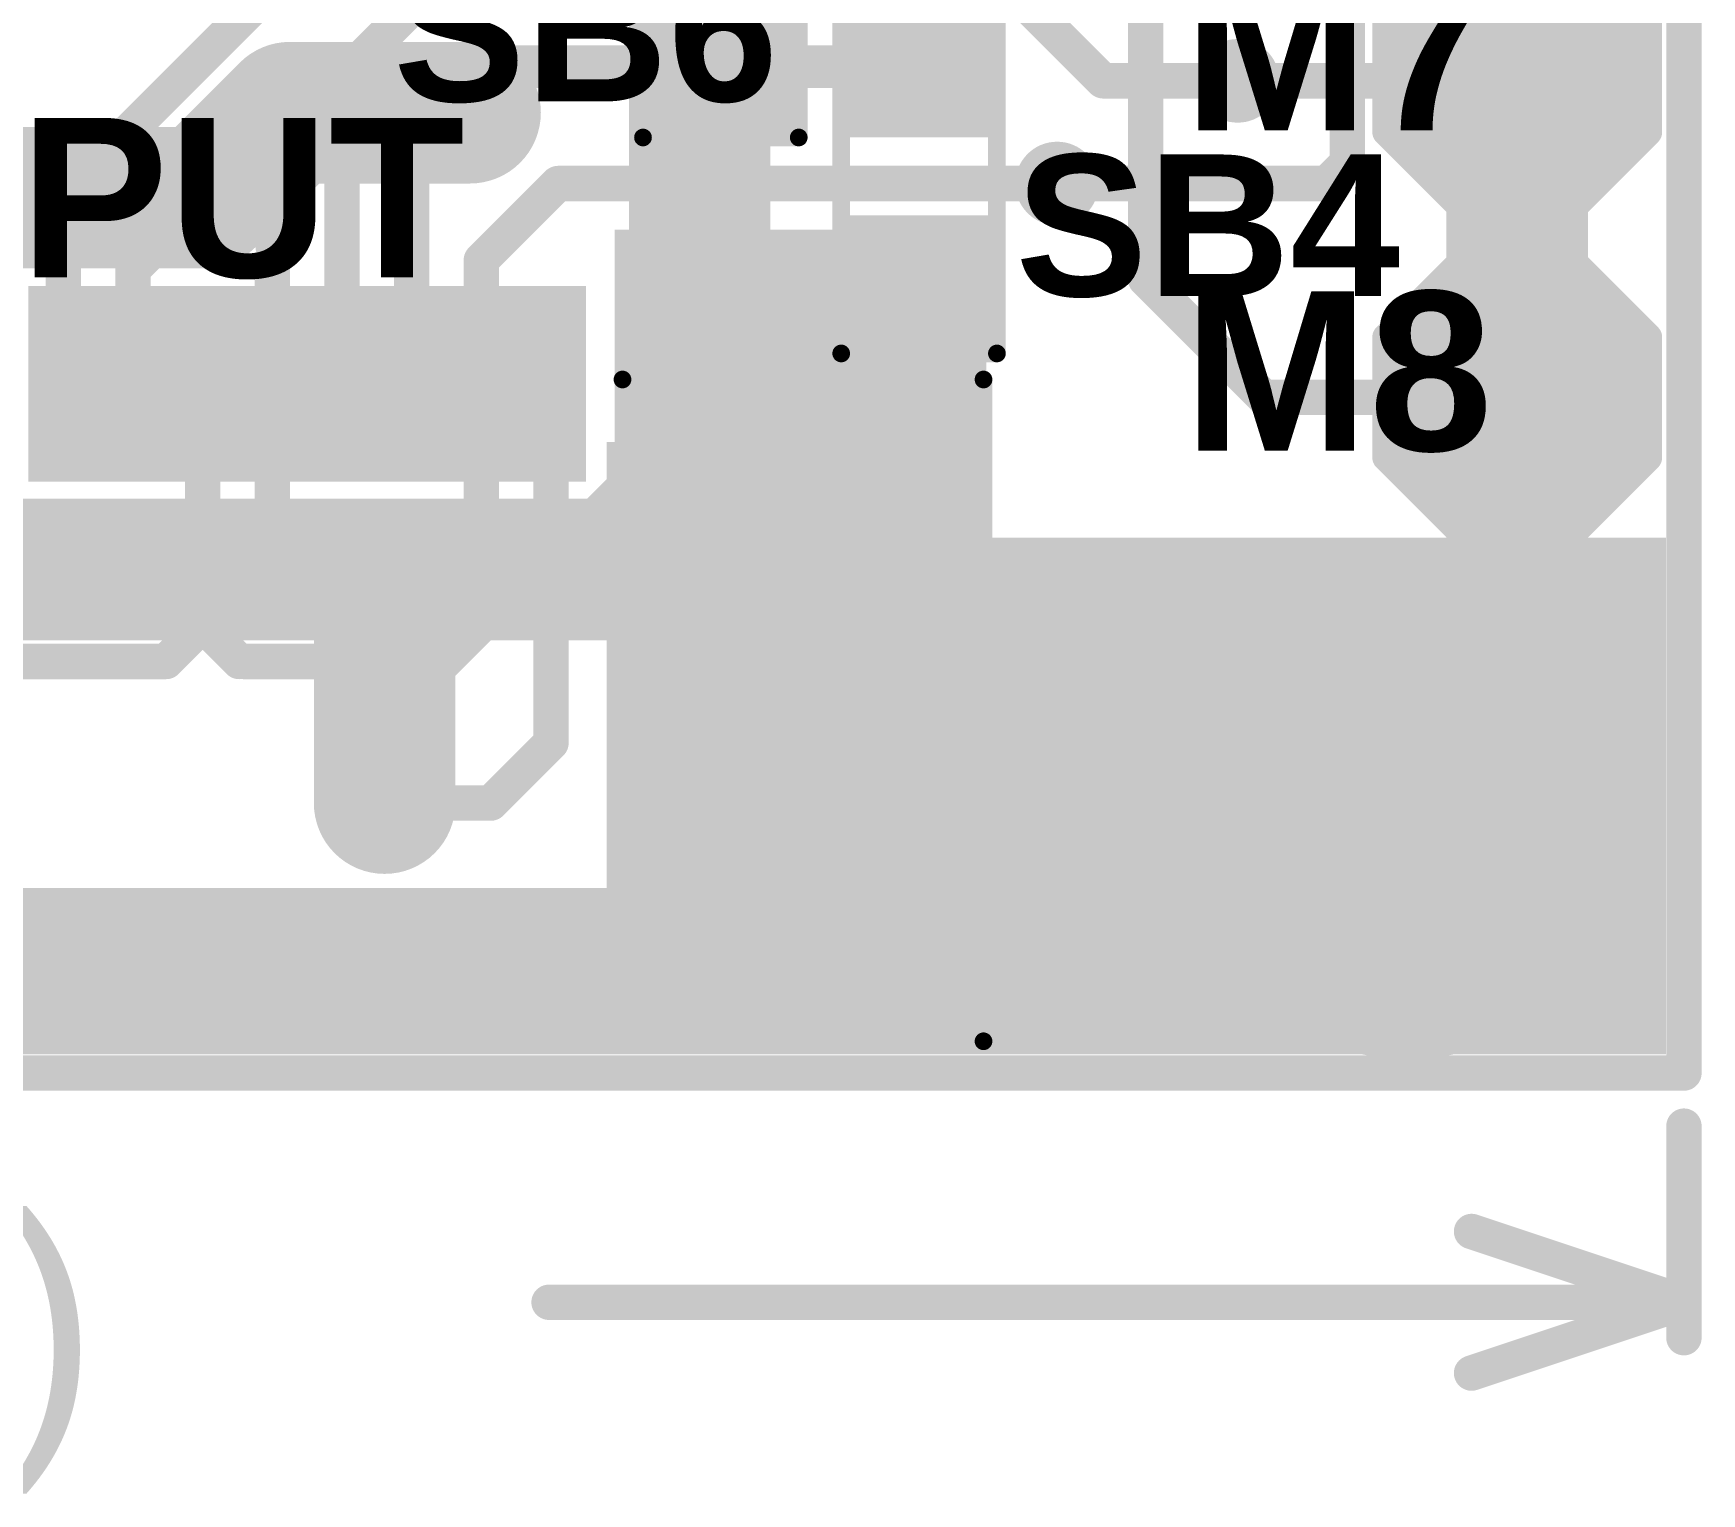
# Model space of a CAD drawing. Header units: inches. Extents: x -0.14 to 1.19, y -0.12 to 0.99.
# Drawn here: x 0.7148 to 1.1861, y -0.119 to 0.2934 of the extents above; entities that cross this region are included whole.
import ezdxf

# ---------------------------------------------------------------- set-up
doc = ezdxf.new("R2010")
doc.units = ezdxf.units.IN
doc.header["$MEASUREMENT"] = 0
for name, color, linetype in [('Board Outline', 216, 'Continuous'), ('Bottom Layer', 5, 'Continuous'), ('Bottom Solder', 6, 'Continuous'), ('Dimension', 6, 'Continuous'), ('Multi-Layer', 9, 'Continuous'), ('Pad Holes', 156, 'Continuous'), ('Top Layer', 1, 'Continuous'), ('Top Overlay', 2, 'Continuous'), ('Top Paste', 8, 'Continuous'), ('Top Solder', 216, 'Continuous'), ('Via Holes', 16, 'Continuous')]:
    doc.layers.add(name, color=color, linetype=linetype)
doc.styles.add('Arial', font='', dxfattribs={"height": 0.2})
doc.styles.add('Arial_Bold', font='', dxfattribs={"height": 0.2})
doc.styles.get('Arial').set_extended_font_data('Arial')
doc.styles.get('Arial_Bold').set_extended_font_data('Arial', bold=True)

# ---------------------------------------------------------------- blocks, each defined once
blk = doc.blocks.new('S______B______5')
at = {"layer": 'Top Layer'}
for points in [[(-0.045, -0.0175), (-0.045, 0.0175), (-0.015, 0.0175), (-0.015, -0.0175)], [(0.015, -0.0175), (0.015, 0.0175), (0.045, 0.0175), (0.045, -0.0175)]]:
    blk.add_hatch(color=1, dxfattribs=at).paths.add_polyline_path(points)
at = {"layer": 'Top Paste'}
for points in [[(-0.045, -0.0175), (-0.045, 0.0175), (-0.015, 0.0175), (-0.015, -0.0175)], [(0.015, -0.0175), (0.015, 0.0175), (0.045, 0.0175), (0.045, -0.0175)]]:
    blk.add_hatch(color=8, dxfattribs=at).paths.add_polyline_path(points)
at = {"layer": 'Top Solder'}
for points in [[(-0.049, -0.0215), (-0.049, 0.0215), (-0.011, 0.0215), (-0.011, -0.0215)], [(0.011, -0.0215), (0.011, 0.0215), (0.049, 0.0215), (0.049, -0.0215)]]:
    blk.add_hatch(color=216, dxfattribs=at).paths.add_polyline_path(points)
at = {"layer": 'Top Overlay'}
for points in [[(-0.05, -0.022, 0.005, 0.005, 0), (-0.05, 0.022, 0.005, 0.005, 0)], [(0.05, 0.022, 0.005, 0.005, 0), (-0.05, 0.022, 0.005, 0.005, 0)], [(0.05, -0.022, 0.005, 0.005, 0), (0.05, 0.022, 0.005, 0.005, 0)], [(0.05, -0.022, 0.005, 0.005, 0), (-0.05, -0.022, 0.005, 0.005, 0)]]:
    blk.add_lwpolyline(points, format="xyseb", dxfattribs=at)
for points in [[(-0.05125, 0.022, 0.0025, 0.0025, 1), (-0.04875, 0.022, 0.0025, 0.0025, 1)], [(-0.05125, 0.022, 0.0025, 0.0025, 1), (-0.04875, 0.022, 0.0025, 0.0025, 1)], [(0.04875, 0.022, 0.0025, 0.0025, 1), (0.05125, 0.022, 0.0025, 0.0025, 1)], [(0.04875, 0.022, 0.0025, 0.0025, 1), (0.05125, 0.022, 0.0025, 0.0025, 1)], [(-0.05125, -0.022, 0.0025, 0.0025, 1), (-0.04875, -0.022, 0.0025, 0.0025, 1)], [(-0.05125, -0.022, 0.0025, 0.0025, 1), (-0.04875, -0.022, 0.0025, 0.0025, 1)], [(0.04875, -0.022, 0.0025, 0.0025, 1), (0.05125, -0.022, 0.0025, 0.0025, 1)], [(0.04875, -0.022, 0.0025, 0.0025, 1), (0.05125, -0.022, 0.0025, 0.0025, 1)]]:
    blk.add_lwpolyline(points, format="xyseb", close=True, dxfattribs=at)
blk = doc.blocks.new('S______B______7')
at = {"layer": 'Top Layer'}
for points in [[(-0.045, -0.0175), (-0.045, 0.0175), (-0.015, 0.0175), (-0.015, -0.0175)], [(0.015, -0.0175), (0.015, 0.0175), (0.045, 0.0175), (0.045, -0.0175)]]:
    blk.add_hatch(color=1, dxfattribs=at).paths.add_polyline_path(points)
at = {"layer": 'Top Paste'}
for points in [[(-0.045, -0.0175), (-0.045, 0.0175), (-0.015, 0.0175), (-0.015, -0.0175)], [(0.015, -0.0175), (0.015, 0.0175), (0.045, 0.0175), (0.045, -0.0175)]]:
    blk.add_hatch(color=8, dxfattribs=at).paths.add_polyline_path(points)
at = {"layer": 'Top Solder'}
for points in [[(-0.049, -0.0215), (-0.049, 0.0215), (-0.011, 0.0215), (-0.011, -0.0215)], [(0.011, -0.0215), (0.011, 0.0215), (0.049, 0.0215), (0.049, -0.0215)]]:
    blk.add_hatch(color=216, dxfattribs=at).paths.add_polyline_path(points)
at = {"layer": 'Top Overlay'}
for points in [[(-0.05, -0.022, 0.005, 0.005, 0), (-0.05, 0.022, 0.005, 0.005, 0)], [(0.05, 0.022, 0.005, 0.005, 0), (-0.05, 0.022, 0.005, 0.005, 0)], [(0.05, -0.022, 0.005, 0.005, 0), (0.05, 0.022, 0.005, 0.005, 0)], [(0.05, -0.022, 0.005, 0.005, 0), (-0.05, -0.022, 0.005, 0.005, 0)]]:
    blk.add_lwpolyline(points, format="xyseb", dxfattribs=at)
for points in [[(-0.05125, 0.022, 0.0025, 0.0025, 1), (-0.04875, 0.022, 0.0025, 0.0025, 1)], [(-0.05125, 0.022, 0.0025, 0.0025, 1), (-0.04875, 0.022, 0.0025, 0.0025, 1)], [(0.04875, 0.022, 0.0025, 0.0025, 1), (0.05125, 0.022, 0.0025, 0.0025, 1)], [(0.04875, 0.022, 0.0025, 0.0025, 1), (0.05125, 0.022, 0.0025, 0.0025, 1)], [(-0.05125, -0.022, 0.0025, 0.0025, 1), (-0.04875, -0.022, 0.0025, 0.0025, 1)], [(-0.05125, -0.022, 0.0025, 0.0025, 1), (-0.04875, -0.022, 0.0025, 0.0025, 1)], [(0.04875, -0.022, 0.0025, 0.0025, 1), (0.05125, -0.022, 0.0025, 0.0025, 1)], [(0.04875, -0.022, 0.0025, 0.0025, 1), (0.05125, -0.022, 0.0025, 0.0025, 1)]]:
    blk.add_lwpolyline(points, format="xyseb", close=True, dxfattribs=at)
blk = doc.blocks.new('AFC07_S32FCA_00__18')
at = {"layer": 'Top Layer'}
for points in [[(0.16142, 0.06634), (0.17323, 0.06634), (0.17323, 0.01909), (0.16142, 0.01909)], [(0.1811, 0.06634), (0.19291, 0.06634), (0.19291, 0.01909), (0.1811, 0.01909)], [(0.20079, 0.06634), (0.2126, 0.06634), (0.2126, 0.01909), (0.20079, 0.01909)], [(0.22047, 0.06634), (0.23228, 0.06634), (0.23228, 0.01909), (0.22047, 0.01909)], [(0.24016, 0.06634), (0.25197, 0.06634), (0.25197, 0.01909), (0.24016, 0.01909)], [(0.25984, 0.06634), (0.27165, 0.06634), (0.27165, 0.01909), (0.25984, 0.01909)], [(0.27953, 0.06634), (0.29134, 0.06634), (0.29134, 0.01909), (0.27953, 0.01909)], [(0.29921, 0.06634), (0.31102, 0.06634), (0.31102, 0.01909), (0.29921, 0.01909)], [(0.3248, 0.02224), (0.41142, 0.02224), (0.41142, -0.10768), (0.3248, -0.10768)]]:
    blk.add_hatch(color=1, dxfattribs=at).paths.add_polyline_path(points)
at = {"layer": 'Top Paste'}
for points in [[(0.16142, 0.06634), (0.17323, 0.06634), (0.17323, 0.01909), (0.16142, 0.01909)], [(0.1811, 0.06634), (0.19291, 0.06634), (0.19291, 0.01909), (0.1811, 0.01909)], [(0.20079, 0.06634), (0.2126, 0.06634), (0.2126, 0.01909), (0.20079, 0.01909)], [(0.22047, 0.06634), (0.23228, 0.06634), (0.23228, 0.01909), (0.22047, 0.01909)], [(0.24016, 0.06634), (0.25197, 0.06634), (0.25197, 0.01909), (0.24016, 0.01909)], [(0.25984, 0.06634), (0.27165, 0.06634), (0.27165, 0.01909), (0.25984, 0.01909)], [(0.27953, 0.06634), (0.29134, 0.06634), (0.29134, 0.01909), (0.27953, 0.01909)], [(0.29921, 0.06634), (0.31102, 0.06634), (0.31102, 0.01909), (0.29921, 0.01909)], [(0.3248, 0.02224), (0.41142, 0.02224), (0.41142, -0.10768), (0.3248, -0.10768)]]:
    blk.add_hatch(color=8, dxfattribs=at).paths.add_polyline_path(points)
at = {"layer": 'Top Solder'}
for points in [[(0.15742, 0.07034), (0.17723, 0.07034), (0.17723, 0.01509), (0.15742, 0.01509)], [(0.1771, 0.07034), (0.19691, 0.07034), (0.19691, 0.01509), (0.1771, 0.01509)], [(0.19679, 0.07034), (0.2166, 0.07034), (0.2166, 0.01509), (0.19679, 0.01509)], [(0.21647, 0.07034), (0.23628, 0.07034), (0.23628, 0.01509), (0.21647, 0.01509)], [(0.23616, 0.07034), (0.25597, 0.07034), (0.25597, 0.01509), (0.23616, 0.01509)], [(0.25584, 0.07034), (0.27565, 0.07034), (0.27565, 0.01509), (0.25584, 0.01509)], [(0.27553, 0.07034), (0.29534, 0.07034), (0.29534, 0.01509), (0.27553, 0.01509)], [(0.29521, 0.07034), (0.31502, 0.07034), (0.31502, 0.01509), (0.29521, 0.01509)], [(0.3208, 0.02624), (0.41542, 0.02624), (0.41542, -0.11168), (0.3208, -0.11168)]]:
    blk.add_hatch(color=216, dxfattribs=at).paths.add_polyline_path(points)
at = {"layer": 'Top Overlay'}
for points in [[(0.32532, 0.04392, 0.005, 0.005, 0), (0.42732, 0.04392, 0.005, 0.005, 0)], [(0.42732, -0.143, 0.005, 0.005, 0), (0.42732, 0.04392, 0.005, 0.005, 0)], [(-0.42732, -0.143, 0.005, 0.005, 0), (0.42732, -0.143, 0.005, 0.005, 0)]]:
    blk.add_lwpolyline(points, format="xyseb", dxfattribs=at)
for points in [[(0.32407, 0.04392, 0.0025, 0.0025, 1), (0.32657, 0.04392, 0.0025, 0.0025, 1)], [(0.42607, 0.04392, 0.0025, 0.0025, 1), (0.42857, 0.04392, 0.0025, 0.0025, 1)], [(0.42607, 0.04392, 0.0025, 0.0025, 1), (0.42857, 0.04392, 0.0025, 0.0025, 1)], [(0.42607, -0.143, 0.0025, 0.0025, 1), (0.42857, -0.143, 0.0025, 0.0025, 1)], [(0.42607, -0.143, 0.0025, 0.0025, 1), (0.42857, -0.143, 0.0025, 0.0025, 1)]]:
    blk.add_lwpolyline(points, format="xyseb", close=True, dxfattribs=at)
blk = doc.blocks.new('TEST_POINT_26')
at = {"layer": 'Top Layer'}
blk.add_hatch(color=1, dxfattribs=at).paths.add_polyline_path([(0.015, 0.03), (-0.015, 0.03), (-0.03, 0.015), (-0.03, -0.015), (-0.015, -0.03), (0.015, -0.03), (0.03, -0.015), (0.03, 0.015)])
at = {"layer": 'Top Paste'}
blk.add_hatch(color=8, dxfattribs=at).paths.add_polyline_path([(0.015, 0.03), (-0.015, 0.03), (-0.03, 0.015), (-0.03, -0.015), (-0.015, -0.03), (0.015, -0.03), (0.03, -0.015), (0.03, 0.015)])
at = {"layer": 'Top Solder'}
blk.add_hatch(color=216, dxfattribs=at).paths.add_polyline_path([(0.017, 0.034), (-0.017, 0.034), (-0.034, 0.017), (-0.034, -0.017), (-0.017, -0.034), (0.017, -0.034), (0.034, -0.017), (0.034, 0.017)])
at = {"layer": 'Top Overlay'}
for points in [[(-0.037, 0.017, 0.00787, 0.00787, 0), (-0.017, 0.037, 0.00787, 0.00787, 0)], [(-0.017, 0.037, 0.00787, 0.00787, 0), (0.017, 0.037, 0.00787, 0.00787, 0)], [(-0.017, 0.037, 0.00787, 0.00787, 0), (0.017, 0.037, 0.00787, 0.00787, 0)], [(0.017, 0.037, 0.00787, 0.00787, 0), (0.037, 0.017, 0.00787, 0.00787, 0)], [(-0.037, -0.017, 0.00787, 0.00787, 0), (-0.037, 0.017, 0.00787, 0.00787, 0)], [(0.037, -0.017, 0.00787, 0.00787, 0), (0.037, 0.017, 0.00787, 0.00787, 0)], [(-0.037, -0.017, 0.00787, 0.00787, 0), (-0.017, -0.037, 0.00787, 0.00787, 0)], [(0.017, -0.037, 0.00787, 0.00787, 0), (0.037, -0.017, 0.00787, 0.00787, 0)], [(-0.017, -0.037, 0.00787, 0.00787, 0), (0.017, -0.037, 0.00787, 0.00787, 0)], [(-0.017, -0.037, 0.00787, 0.00787, 0), (0.017, -0.037, 0.00787, 0.00787, 0)]]:
    blk.add_lwpolyline(points, format="xyseb", dxfattribs=at)
for points in [[(-0.01897, 0.037, 0.00394, 0.00394, 1), (-0.01503, 0.037, 0.00394, 0.00394, 1)], [(-0.01897, 0.037, 0.00394, 0.00394, 1), (-0.01503, 0.037, 0.00394, 0.00394, 1)], [(-0.01897, 0.037, 0.00394, 0.00394, 1), (-0.01503, 0.037, 0.00394, 0.00394, 1)], [(0.01503, 0.037, 0.00394, 0.00394, 1), (0.01897, 0.037, 0.00394, 0.00394, 1)], [(0.01503, 0.037, 0.00394, 0.00394, 1), (0.01897, 0.037, 0.00394, 0.00394, 1)], [(0.01503, 0.037, 0.00394, 0.00394, 1), (0.01897, 0.037, 0.00394, 0.00394, 1)], [(-0.03897, 0.017, 0.00394, 0.00394, 1), (-0.03503, 0.017, 0.00394, 0.00394, 1)], [(-0.03897, 0.017, 0.00394, 0.00394, 1), (-0.03503, 0.017, 0.00394, 0.00394, 1)], [(0.03503, 0.017, 0.00394, 0.00394, 1), (0.03897, 0.017, 0.00394, 0.00394, 1)], [(0.03503, 0.017, 0.00394, 0.00394, 1), (0.03897, 0.017, 0.00394, 0.00394, 1)], [(-0.03897, -0.017, 0.00394, 0.00394, 1), (-0.03503, -0.017, 0.00394, 0.00394, 1)], [(-0.03897, -0.017, 0.00394, 0.00394, 1), (-0.03503, -0.017, 0.00394, 0.00394, 1)], [(0.03503, -0.017, 0.00394, 0.00394, 1), (0.03897, -0.017, 0.00394, 0.00394, 1)], [(0.03503, -0.017, 0.00394, 0.00394, 1), (0.03897, -0.017, 0.00394, 0.00394, 1)], [(-0.01897, -0.037, 0.00394, 0.00394, 1), (-0.01503, -0.037, 0.00394, 0.00394, 1)], [(-0.01897, -0.037, 0.00394, 0.00394, 1), (-0.01503, -0.037, 0.00394, 0.00394, 1)], [(-0.01897, -0.037, 0.00394, 0.00394, 1), (-0.01503, -0.037, 0.00394, 0.00394, 1)], [(0.01503, -0.037, 0.00394, 0.00394, 1), (0.01897, -0.037, 0.00394, 0.00394, 1)], [(0.01503, -0.037, 0.00394, 0.00394, 1), (0.01897, -0.037, 0.00394, 0.00394, 1)], [(0.01503, -0.037, 0.00394, 0.00394, 1), (0.01897, -0.037, 0.00394, 0.00394, 1)]]:
    blk.add_lwpolyline(points, format="xyseb", close=True, dxfattribs=at)
blk = doc.blocks.new('TEST_POINT_27')
at = {"layer": 'Top Layer'}
blk.add_hatch(color=1, dxfattribs=at).paths.add_polyline_path([(0.015, 0.03), (-0.015, 0.03), (-0.03, 0.015), (-0.03, -0.015), (-0.015, -0.03), (0.015, -0.03), (0.03, -0.015), (0.03, 0.015)])
at = {"layer": 'Top Paste'}
blk.add_hatch(color=8, dxfattribs=at).paths.add_polyline_path([(0.015, 0.03), (-0.015, 0.03), (-0.03, 0.015), (-0.03, -0.015), (-0.015, -0.03), (0.015, -0.03), (0.03, -0.015), (0.03, 0.015)])
at = {"layer": 'Top Solder'}
blk.add_hatch(color=216, dxfattribs=at).paths.add_polyline_path([(0.017, 0.034), (-0.017, 0.034), (-0.034, 0.017), (-0.034, -0.017), (-0.017, -0.034), (0.017, -0.034), (0.034, -0.017), (0.034, 0.017)])
at = {"layer": 'Top Overlay'}
for points in [[(-0.037, 0.017, 0.00787, 0.00787, 0), (-0.017, 0.037, 0.00787, 0.00787, 0)], [(-0.017, 0.037, 0.00787, 0.00787, 0), (0.017, 0.037, 0.00787, 0.00787, 0)], [(-0.017, 0.037, 0.00787, 0.00787, 0), (0.017, 0.037, 0.00787, 0.00787, 0)], [(0.017, 0.037, 0.00787, 0.00787, 0), (0.037, 0.017, 0.00787, 0.00787, 0)], [(-0.037, -0.017, 0.00787, 0.00787, 0), (-0.037, 0.017, 0.00787, 0.00787, 0)], [(0.037, -0.017, 0.00787, 0.00787, 0), (0.037, 0.017, 0.00787, 0.00787, 0)], [(-0.037, -0.017, 0.00787, 0.00787, 0), (-0.017, -0.037, 0.00787, 0.00787, 0)], [(0.017, -0.037, 0.00787, 0.00787, 0), (0.037, -0.017, 0.00787, 0.00787, 0)], [(-0.017, -0.037, 0.00787, 0.00787, 0), (0.017, -0.037, 0.00787, 0.00787, 0)], [(-0.017, -0.037, 0.00787, 0.00787, 0), (0.017, -0.037, 0.00787, 0.00787, 0)]]:
    blk.add_lwpolyline(points, format="xyseb", dxfattribs=at)
for points in [[(-0.01897, 0.037, 0.00394, 0.00394, 1), (-0.01503, 0.037, 0.00394, 0.00394, 1)], [(-0.01897, 0.037, 0.00394, 0.00394, 1), (-0.01503, 0.037, 0.00394, 0.00394, 1)], [(-0.01897, 0.037, 0.00394, 0.00394, 1), (-0.01503, 0.037, 0.00394, 0.00394, 1)], [(0.01503, 0.037, 0.00394, 0.00394, 1), (0.01897, 0.037, 0.00394, 0.00394, 1)], [(0.01503, 0.037, 0.00394, 0.00394, 1), (0.01897, 0.037, 0.00394, 0.00394, 1)], [(0.01503, 0.037, 0.00394, 0.00394, 1), (0.01897, 0.037, 0.00394, 0.00394, 1)], [(-0.03897, 0.017, 0.00394, 0.00394, 1), (-0.03503, 0.017, 0.00394, 0.00394, 1)], [(-0.03897, 0.017, 0.00394, 0.00394, 1), (-0.03503, 0.017, 0.00394, 0.00394, 1)], [(0.03503, 0.017, 0.00394, 0.00394, 1), (0.03897, 0.017, 0.00394, 0.00394, 1)], [(0.03503, 0.017, 0.00394, 0.00394, 1), (0.03897, 0.017, 0.00394, 0.00394, 1)], [(-0.03897, -0.017, 0.00394, 0.00394, 1), (-0.03503, -0.017, 0.00394, 0.00394, 1)], [(-0.03897, -0.017, 0.00394, 0.00394, 1), (-0.03503, -0.017, 0.00394, 0.00394, 1)], [(0.03503, -0.017, 0.00394, 0.00394, 1), (0.03897, -0.017, 0.00394, 0.00394, 1)], [(0.03503, -0.017, 0.00394, 0.00394, 1), (0.03897, -0.017, 0.00394, 0.00394, 1)], [(-0.01897, -0.037, 0.00394, 0.00394, 1), (-0.01503, -0.037, 0.00394, 0.00394, 1)], [(-0.01897, -0.037, 0.00394, 0.00394, 1), (-0.01503, -0.037, 0.00394, 0.00394, 1)], [(-0.01897, -0.037, 0.00394, 0.00394, 1), (-0.01503, -0.037, 0.00394, 0.00394, 1)], [(0.01503, -0.037, 0.00394, 0.00394, 1), (0.01897, -0.037, 0.00394, 0.00394, 1)], [(0.01503, -0.037, 0.00394, 0.00394, 1), (0.01897, -0.037, 0.00394, 0.00394, 1)], [(0.01503, -0.037, 0.00394, 0.00394, 1), (0.01897, -0.037, 0.00394, 0.00394, 1)]]:
    blk.add_lwpolyline(points, format="xyseb", close=True, dxfattribs=at)

msp = doc.modelspace()

# ---------------------------------------------------------------- hatches: boundary and pattern name
at = {"layer": 'Bottom Layer'}
h = msp.add_hatch(color=5, dxfattribs=at)
edge = h.paths.add_edge_path()
edge.add_arc((1.055, 0.28), 0.01181, 0, 360)
h = msp.add_hatch(color=5, dxfattribs=at)
edge = h.paths.add_edge_path()
edge.add_arc((0.83814, 0.271), 0.01181, 0, 360)
h = msp.add_hatch(color=5, dxfattribs=at)
edge = h.paths.add_edge_path()
edge.add_arc((1.004, 0.251), 0.01181, 0, 360)
h = msp.add_hatch(color=5, dxfattribs=at)
edge = h.paths.add_edge_path()
edge.add_arc((0.76322, 0.247), 0.01181, 0, 360)
h = msp.add_hatch(color=5, dxfattribs=at)
edge = h.paths.add_edge_path()
edge.add_arc((0.73526, 0.142), 0.01181, 0, 360)
h = msp.add_hatch(color=5, dxfattribs=at)
edge = h.paths.add_edge_path()
edge.add_arc((0.814, 0.142), 0.01181, 0, 360)
h = msp.add_hatch(color=5, dxfattribs=at)
edge = h.paths.add_edge_path()
edge.add_arc((1.1031, 0.07675), 0.0689, 0, 360)
h = msp.add_hatch(color=5, dxfattribs=at)
edge = h.paths.add_edge_path()
edge.add_arc((0.814, 0.076), 0.01181, 0, 360)
at = {"layer": 'Bottom Solder'}
h = msp.add_hatch(color=6, dxfattribs=at)
edge = h.paths.add_edge_path()
edge.add_arc((1.1031, 0.07675), 0.0729, 0, 360)
at = {"layer": 'Multi-Layer'}
h = msp.add_hatch(color=9, dxfattribs=at)
edge = h.paths.add_edge_path()
edge.add_arc((1.1031, 0.07675), 0.0689, 0, 360)
at = {"layer": 'Pad Holes'}
h = msp.add_hatch(color=7, dxfattribs=at)
edge = h.paths.add_edge_path()
edge.add_arc((1.1031, 0.07675), 0.05906, 0, 360)
at = {"layer": 'Top Layer'}
h = msp.add_hatch(color=1, dxfattribs=at)
edge = h.paths.add_edge_path()
edge.add_arc((1.055, 0.28), 0.01181, 0, 360)
h = msp.add_hatch(color=1, dxfattribs=at)
edge = h.paths.add_edge_path()
edge.add_arc((0.83814, 0.271), 0.01181, 0, 360)
h = msp.add_hatch(color=1, dxfattribs=at)
edge = h.paths.add_edge_path()
edge.add_arc((1.004, 0.251), 0.01181, 0, 360)
h = msp.add_hatch(color=1, dxfattribs=at)
edge = h.paths.add_edge_path()
edge.add_arc((0.76322, 0.247), 0.01181, 0, 360)
for points in [[(0.879, 0.005), (0.984, 0.005), (0.984, 0.238), (0.879, 0.238)], [(0.879, 0.005), (1.176, 0.005), (1.176, 0.151), (0.879, 0.151)], [(0.154, 0.005), (0.922, 0.005), (0.922, 0.052), (0.154, 0.052)]]:
    msp.add_hatch(color=1, dxfattribs=at).paths.add_polyline_path(points)
h = msp.add_hatch(color=1, dxfattribs=at)
edge = h.paths.add_edge_path()
edge.add_arc((0.73526, 0.142), 0.01181, 0, 360)
h = msp.add_hatch(color=1, dxfattribs=at)
edge = h.paths.add_edge_path()
edge.add_arc((0.814, 0.142), 0.01181, 0, 360)
h = msp.add_hatch(color=1, dxfattribs=at)
edge = h.paths.add_edge_path()
edge.add_arc((1.1031, 0.07675), 0.0689, 0, 360)
h = msp.add_hatch(color=1, dxfattribs=at)
edge = h.paths.add_edge_path()
edge.add_arc((0.814, 0.076), 0.01181, 0, 360)
at = {"layer": 'Top Solder'}
h = msp.add_hatch(color=216, dxfattribs=at)
edge = h.paths.add_edge_path()
edge.add_arc((1.1031, 0.07675), 0.0729, 0, 360)
at = {"layer": 'Via Holes'}
h = msp.add_hatch(color=7, dxfattribs=at)
edge = h.paths.add_edge_path()
edge.add_arc((1.055, 0.28), 0.00591, 0, 360)
h = msp.add_hatch(color=7, dxfattribs=at)
edge = h.paths.add_edge_path()
edge.add_arc((0.83814, 0.271), 0.00591, 0, 360)
h = msp.add_hatch(color=7, dxfattribs=at)
edge = h.paths.add_edge_path()
edge.add_arc((1.004, 0.251), 0.00591, 0, 360)
h = msp.add_hatch(color=7, dxfattribs=at)
edge = h.paths.add_edge_path()
edge.add_arc((0.76322, 0.247), 0.00591, 0, 360)
h = msp.add_hatch(color=7, dxfattribs=at)
edge = h.paths.add_edge_path()
edge.add_arc((0.73526, 0.142), 0.00591, 0, 360)
h = msp.add_hatch(color=7, dxfattribs=at)
edge = h.paths.add_edge_path()
edge.add_arc((0.814, 0.142), 0.00591, 0, 360)
h = msp.add_hatch(color=7, dxfattribs=at)
edge = h.paths.add_edge_path()
edge.add_arc((0.814, 0.076), 0.00591, 0, 360)

# ---------------------------------------------------------------- linework, layer by layer
at = {"layer": 'Board Outline'}
for points in [[(1.1811, -0.00025, 0.01, 0.01, 0), (1.1811, 0.984, 0.01, 0.01, 0)], [(0, -0.00025, 0.01, 0.01, 0), (1.1811, -0.00025, 0.01, 0.01, 0)]]:
    msp.add_lwpolyline(points, format="xyseb", dxfattribs=at)
msp.add_lwpolyline([(1.1786, -0.00025, 0.005, 0.005, 1), (1.1836, -0.00025, 0.005, 0.005, 1)], format="xyseb", close=True, dxfattribs=at)
msp.add_lwpolyline([(1.1786, -0.00025, 0.005, 0.005, 1), (1.1836, -0.00025, 0.005, 0.005, 1)], format="xyseb", close=True, dxfattribs=at)
at = {"layer": 'Bottom Layer'}
for points in [[(0.848, 0.449, 0.01, 0.01, 0), (1.017, 0.28, 0.01, 0.01, 0)], [(1.134, 0.13411, 0.04, 0.04, 0), (1.134, 0.42457, 0.04, 0.04, 0)], [(0.903, 0.16543, 0.04, 0.04, 0), (0.903, 0.332, 0.04, 0.04, 0)], [(1.086, 0.25686, 0.01, 0.01, 0), (1.086, 0.33437, 0.01, 0.01, 0)], [(0.76322, 0.247, 0.04, 0.04, 0), (0.78722, 0.271, 0.04, 0.04, 0)], [(0.78722, 0.271, 0.04, 0.04, 0), (0.83814, 0.271, 0.04, 0.04, 0)], [(1.017, 0.28, 0.01, 0.01, 0), (1.055, 0.28, 0.01, 0.01, 0)], [(0.68448, 0.247, 0.04, 0.04, 0), (0.76322, 0.247, 0.04, 0.04, 0)], [(1.08014, 0.251, 0.01, 0.01, 0), (1.086, 0.25686, 0.01, 0.01, 0)], [(1.004, 0.251, 0.01, 0.01, 0), (1.08014, 0.251, 0.01, 0.01, 0)], [(0.87957, 0.142, 0.04, 0.04, 0), (0.903, 0.16543, 0.04, 0.04, 0)], [(0.65652, 0.142, 0.04, 0.04, 0), (0.73526, 0.142, 0.04, 0.04, 0)], [(0.73526, 0.142, 0.04, 0.04, 0), (0.87957, 0.142, 0.04, 0.04, 0)], [(0.814, 0.076, 0.04, 0.04, 0), (0.814, 0.139, 0.04, 0.04, 0)], [(1.1031, 0.10321, 0.04, 0.04, 0), (1.134, 0.13411, 0.04, 0.04, 0)], [(1.1031, 0.07675, 0.04, 0.04, 0), (1.1031, 0.10321, 0.04, 0.04, 0)]]:
    msp.add_lwpolyline(points, format="xyseb", dxfattribs=at)
for points in [[(0.77722, 0.271, 0.02, 0.02, 1), (0.79722, 0.271, 0.02, 0.02, 1)], [(0.77722, 0.271, 0.02, 0.02, 1), (0.79722, 0.271, 0.02, 0.02, 1)], [(0.82814, 0.271, 0.02, 0.02, 1), (0.84814, 0.271, 0.02, 0.02, 1)], [(1.0145, 0.28, 0.005, 0.005, 1), (1.0195, 0.28, 0.005, 0.005, 1)], [(1.0145, 0.28, 0.005, 0.005, 1), (1.0195, 0.28, 0.005, 0.005, 1)], [(1.0525, 0.28, 0.005, 0.005, 1), (1.0575, 0.28, 0.005, 0.005, 1)], [(0.75322, 0.247, 0.02, 0.02, 1), (0.77322, 0.247, 0.02, 0.02, 1)], [(0.75322, 0.247, 0.02, 0.02, 1), (0.77322, 0.247, 0.02, 0.02, 1)], [(1.0835, 0.25686, 0.005, 0.005, 1), (1.0885, 0.25686, 0.005, 0.005, 1)], [(1.0835, 0.25686, 0.005, 0.005, 1), (1.0885, 0.25686, 0.005, 0.005, 1)], [(1.0015, 0.251, 0.005, 0.005, 1), (1.0065, 0.251, 0.005, 0.005, 1)], [(1.07764, 0.251, 0.005, 0.005, 1), (1.08264, 0.251, 0.005, 0.005, 1)], [(1.07764, 0.251, 0.005, 0.005, 1), (1.08264, 0.251, 0.005, 0.005, 1)], [(0.893, 0.16543, 0.02, 0.02, 1), (0.913, 0.16543, 0.02, 0.02, 1)], [(0.893, 0.16543, 0.02, 0.02, 1), (0.913, 0.16543, 0.02, 0.02, 1)], [(0.72526, 0.142, 0.02, 0.02, 1), (0.74526, 0.142, 0.02, 0.02, 1)], [(0.72526, 0.142, 0.02, 0.02, 1), (0.74526, 0.142, 0.02, 0.02, 1)], [(0.86957, 0.142, 0.02, 0.02, 1), (0.88957, 0.142, 0.02, 0.02, 1)], [(0.86957, 0.142, 0.02, 0.02, 1), (0.88957, 0.142, 0.02, 0.02, 1)], [(0.804, 0.139, 0.02, 0.02, 1), (0.824, 0.139, 0.02, 0.02, 1)], [(1.124, 0.13411, 0.02, 0.02, 1), (1.144, 0.13411, 0.02, 0.02, 1)], [(1.124, 0.13411, 0.02, 0.02, 1), (1.144, 0.13411, 0.02, 0.02, 1)], [(1.0931, 0.10321, 0.02, 0.02, 1), (1.1131, 0.10321, 0.02, 0.02, 1)], [(1.0931, 0.10321, 0.02, 0.02, 1), (1.1131, 0.10321, 0.02, 0.02, 1)], [(0.804, 0.076, 0.02, 0.02, 1), (0.824, 0.076, 0.02, 0.02, 1)], [(1.0931, 0.07675, 0.02, 0.02, 1), (1.1131, 0.07675, 0.02, 0.02, 1)]]:
    msp.add_lwpolyline(points, format="xyseb", close=True, dxfattribs=at)
at = {"layer": 'Dimension'}
for points in [[(1.1811, -0.075, 0.01, 0.01, 0), (1.1811, -0.01525, 0.01, 0.01, 0)], [(1.1211, -0.045, 0.01, 0.01, 0), (1.1811, -0.065, 0.01, 0.01, 0)], [(0.86046, -0.065, 0.01, 0.01, 0), (1.1811, -0.065, 0.01, 0.01, 0)], [(1.1211, -0.085, 0.01, 0.01, 0), (1.1811, -0.065, 0.01, 0.01, 0)]]:
    msp.add_lwpolyline(points, format="xyseb", dxfattribs=at)
for points in [[(1.1786, -0.01525, 0.005, 0.005, 1), (1.1836, -0.01525, 0.005, 0.005, 1)], [(1.1186, -0.045, 0.005, 0.005, 1), (1.1236, -0.045, 0.005, 0.005, 1)], [(0.85796, -0.065, 0.005, 0.005, 1), (0.86296, -0.065, 0.005, 0.005, 1)], [(1.1786, -0.065, 0.005, 0.005, 1), (1.1836, -0.065, 0.005, 0.005, 1)], [(1.1786, -0.065, 0.005, 0.005, 1), (1.1836, -0.065, 0.005, 0.005, 1)], [(1.1786, -0.065, 0.005, 0.005, 1), (1.1836, -0.065, 0.005, 0.005, 1)], [(1.1786, -0.075, 0.005, 0.005, 1), (1.1836, -0.075, 0.005, 0.005, 1)], [(1.1186, -0.085, 0.005, 0.005, 1), (1.1236, -0.085, 0.005, 0.005, 1)]]:
    msp.add_lwpolyline(points, format="xyseb", close=True, dxfattribs=at)
at = {"layer": 'Top Layer'}
for points in [[(0.80195, 0.28095, 0.01, 0.01, 0), (0.831, 0.31, 0.01, 0.01, 0)], [(1.029, 0.224, 0.01, 0.01, 0), (1.029, 0.308, 0.01, 0.01, 0)], [(0.72321, 0.24721, 0.01, 0.01, 0), (0.782, 0.306, 0.01, 0.01, 0)], [(0.83814, 0.271, 0.012, 0.012, 0), (0.85114, 0.284, 0.012, 0.012, 0)], [(0.85114, 0.284, 0.012, 0.012, 0), (0.907, 0.284, 0.012, 0.012, 0)], [(0.907, 0.284, 0.012, 0.012, 0), (0.909, 0.282, 0.012, 0.012, 0)], [(0.909, 0.284, 0.012, 0.012, 0), (0.949, 0.284, 0.012, 0.012, 0)], [(0.80195, 0.19443, 0.01, 0.01, 0), (0.80195, 0.28095, 0.01, 0.01, 0)], [(1.055, 0.28, 0.01, 0.01, 0), (1.13149, 0.28, 0.01, 0.01, 0)], [(1.13149, 0.28, 0.01, 0.01, 0), (1.134, 0.28251, 0.01, 0.01, 0)], [(0.82164, 0.25449, 0.01, 0.01, 0), (0.83814, 0.271, 0.01, 0.01, 0)], [(0.82164, 0.19443, 0.01, 0.01, 0), (0.82164, 0.25449, 0.01, 0.01, 0)], [(0.84132, 0.22932, 0.01, 0.01, 0), (0.863, 0.251, 0.01, 0.01, 0)], [(0.863, 0.251, 0.01, 0.01, 0), (1.004, 0.251, 0.01, 0.01, 0)], [(0.72321, 0.19443, 0.01, 0.01, 0), (0.72321, 0.24721, 0.01, 0.01, 0)], [(0.7429, 0.22668, 0.01, 0.01, 0), (0.76322, 0.247, 0.01, 0.01, 0)], [(0.78495, 0.23727, 0.01, 0.01, -0.051226), (0.78252, 0.23306, 0.01, 0.01, 0)], [(0.78495, 0.23306, 0.01, 0.01, 0), (0.78495, 0.23727, 0.01, 0.01, 0)], [(0.7429, 0.19443, 0.01, 0.01, 0), (0.7429, 0.22668, 0.01, 0.01, 0)], [(0.78227, 0.19443, 0.01, 0.01, 0), (0.78227, 0.22806, 0.01, 0.01, 0)], [(0.84132, 0.19443, 0.01, 0.01, 0), (0.84132, 0.22932, 0.01, 0.01, 0)], [(1.029, 0.224, 0.01, 0.01, 0), (1.0624, 0.1906, 0.01, 0.01, 0)], [(0.76258, 0.12632, 0.01, 0.01, 0), (0.76258, 0.19443, 0.01, 0.01, 0)], [(0.78227, 0.15073, 0.01, 0.01, 0), (0.78227, 0.19443, 0.01, 0.01, 0)], [(0.84132, 0.12632, 0.01, 0.01, 0), (0.84132, 0.19443, 0.01, 0.01, 0)], [(0.86101, 0.09301, 0.01, 0.01, 0), (0.86101, 0.19443, 0.01, 0.01, 0)], [(1.0624, 0.1906, 0.01, 0.01, 0), (1.134, 0.1906, 0.01, 0.01, 0)], [(0.70353, 0.15073, 0.01, 0.01, 0), (0.71226, 0.142, 0.01, 0.01, 0)], [(0.78227, 0.15073, 0.01, 0.01, 0), (0.791, 0.142, 0.01, 0.01, 0)], [(0.71226, 0.142, 0.01, 0.01, 0), (0.73526, 0.142, 0.01, 0.01, 0)], [(0.791, 0.142, 0.01, 0.01, 0), (0.814, 0.142, 0.01, 0.01, 0)], [(0.75226, 0.116, 0.01, 0.01, 0), (0.76258, 0.12632, 0.01, 0.01, 0)], [(0.76258, 0.12632, 0.01, 0.01, 0), (0.77291, 0.116, 0.01, 0.01, 0)], [(0.831, 0.116, 0.01, 0.01, 0), (0.84132, 0.12632, 0.01, 0.01, 0)], [(0.69526, 0.116, 0.01, 0.01, 0), (0.75226, 0.116, 0.01, 0.01, 0)], [(0.774, 0.116, 0.01, 0.01, 0), (0.831, 0.116, 0.01, 0.01, 0)], [(0.844, 0.076, 0.01, 0.01, 0), (0.86101, 0.09301, 0.01, 0.01, 0)], [(0.814, 0.076, 0.01, 0.01, 0), (0.844, 0.076, 0.01, 0.01, 0)]]:
    msp.add_lwpolyline(points, format="xyseb", dxfattribs=at)
for points in [[(0.84814, 0.284, 0.006, 0.006, 1), (0.85414, 0.284, 0.006, 0.006, 1)], [(0.84814, 0.284, 0.006, 0.006, 1), (0.85414, 0.284, 0.006, 0.006, 1)], [(0.904, 0.284, 0.006, 0.006, 1), (0.91, 0.284, 0.006, 0.006, 1)], [(0.904, 0.284, 0.006, 0.006, 1), (0.91, 0.284, 0.006, 0.006, 1)], [(0.906, 0.284, 0.006, 0.006, 1), (0.912, 0.284, 0.006, 0.006, 1)], [(0.906, 0.282, 0.006, 0.006, 1), (0.912, 0.282, 0.006, 0.006, 1)], [(0.946, 0.284, 0.006, 0.006, 1), (0.952, 0.284, 0.006, 0.006, 1)], [(0.79945, 0.28095, 0.005, 0.005, 1), (0.80445, 0.28095, 0.005, 0.005, 1)], [(0.79945, 0.28095, 0.005, 0.005, 1), (0.80445, 0.28095, 0.005, 0.005, 1)], [(1.0525, 0.28, 0.005, 0.005, 1), (1.0575, 0.28, 0.005, 0.005, 1)], [(1.12899, 0.28, 0.005, 0.005, 1), (1.13399, 0.28, 0.005, 0.005, 1)], [(1.12899, 0.28, 0.005, 0.005, 1), (1.13399, 0.28, 0.005, 0.005, 1)], [(1.1315, 0.28251, 0.005, 0.005, 1), (1.1365, 0.28251, 0.005, 0.005, 1)], [(0.83514, 0.271, 0.006, 0.006, 1), (0.84114, 0.271, 0.006, 0.006, 1)], [(0.83564, 0.271, 0.005, 0.005, 1), (0.84064, 0.271, 0.005, 0.005, 1)], [(0.81914, 0.25449, 0.005, 0.005, 1), (0.82414, 0.25449, 0.005, 0.005, 1)], [(0.81914, 0.25449, 0.005, 0.005, 1), (0.82414, 0.25449, 0.005, 0.005, 1)], [(0.8605, 0.251, 0.005, 0.005, 1), (0.8655, 0.251, 0.005, 0.005, 1)], [(0.8605, 0.251, 0.005, 0.005, 1), (0.8655, 0.251, 0.005, 0.005, 1)], [(1.0015, 0.251, 0.005, 0.005, 1), (1.0065, 0.251, 0.005, 0.005, 1)], [(0.72071, 0.24721, 0.005, 0.005, 1), (0.72571, 0.24721, 0.005, 0.005, 1)], [(0.72071, 0.24721, 0.005, 0.005, 1), (0.72571, 0.24721, 0.005, 0.005, 1)], [(0.76072, 0.247, 0.005, 0.005, 1), (0.76572, 0.247, 0.005, 0.005, 1)], [(0.78245, 0.23727, 0.005, 0.005, 1), (0.78745, 0.23727, 0.005, 0.005, 1)], [(0.78245, 0.23727, 0.005, 0.005, 1), (0.78745, 0.23727, 0.005, 0.005, 1)], [(0.78002, 0.23306, 0.005, 0.005, 1), (0.78502, 0.23306, 0.005, 0.005, 1)], [(0.78245, 0.23306, 0.005, 0.005, 1), (0.78745, 0.23306, 0.005, 0.005, 1)], [(0.7404, 0.22668, 0.005, 0.005, 1), (0.7454, 0.22668, 0.005, 0.005, 1)], [(0.7404, 0.22668, 0.005, 0.005, 1), (0.7454, 0.22668, 0.005, 0.005, 1)], [(0.77977, 0.22806, 0.005, 0.005, 1), (0.78477, 0.22806, 0.005, 0.005, 1)], [(0.83882, 0.22932, 0.005, 0.005, 1), (0.84382, 0.22932, 0.005, 0.005, 1)], [(0.83882, 0.22932, 0.005, 0.005, 1), (0.84382, 0.22932, 0.005, 0.005, 1)], [(1.0265, 0.224, 0.005, 0.005, 1), (1.0315, 0.224, 0.005, 0.005, 1)], [(1.0265, 0.224, 0.005, 0.005, 1), (1.0315, 0.224, 0.005, 0.005, 1)], [(0.72071, 0.19443, 0.005, 0.005, 1), (0.72571, 0.19443, 0.005, 0.005, 1)], [(0.7404, 0.19443, 0.005, 0.005, 1), (0.7454, 0.19443, 0.005, 0.005, 1)], [(0.76008, 0.19443, 0.005, 0.005, 1), (0.76508, 0.19443, 0.005, 0.005, 1)], [(0.77977, 0.19443, 0.005, 0.005, 1), (0.78477, 0.19443, 0.005, 0.005, 1)], [(0.77977, 0.19443, 0.005, 0.005, 1), (0.78477, 0.19443, 0.005, 0.005, 1)], [(0.79945, 0.19443, 0.005, 0.005, 1), (0.80445, 0.19443, 0.005, 0.005, 1)], [(0.81914, 0.19443, 0.005, 0.005, 1), (0.82414, 0.19443, 0.005, 0.005, 1)], [(0.83882, 0.19443, 0.005, 0.005, 1), (0.84382, 0.19443, 0.005, 0.005, 1)], [(0.83882, 0.19443, 0.005, 0.005, 1), (0.84382, 0.19443, 0.005, 0.005, 1)], [(0.85851, 0.19443, 0.005, 0.005, 1), (0.86351, 0.19443, 0.005, 0.005, 1)], [(1.0599, 0.1906, 0.005, 0.005, 1), (1.0649, 0.1906, 0.005, 0.005, 1)], [(1.0599, 0.1906, 0.005, 0.005, 1), (1.0649, 0.1906, 0.005, 0.005, 1)], [(1.1315, 0.1906, 0.005, 0.005, 1), (1.1365, 0.1906, 0.005, 0.005, 1)], [(0.77977, 0.15073, 0.005, 0.005, 1), (0.78477, 0.15073, 0.005, 0.005, 1)], [(0.77977, 0.15073, 0.005, 0.005, 1), (0.78477, 0.15073, 0.005, 0.005, 1)], [(0.70976, 0.142, 0.005, 0.005, 1), (0.71476, 0.142, 0.005, 0.005, 1)], [(0.70976, 0.142, 0.005, 0.005, 1), (0.71476, 0.142, 0.005, 0.005, 1)], [(0.73276, 0.142, 0.005, 0.005, 1), (0.73776, 0.142, 0.005, 0.005, 1)], [(0.7885, 0.142, 0.005, 0.005, 1), (0.7935, 0.142, 0.005, 0.005, 1)], [(0.7885, 0.142, 0.005, 0.005, 1), (0.7935, 0.142, 0.005, 0.005, 1)], [(0.8115, 0.142, 0.005, 0.005, 1), (0.8165, 0.142, 0.005, 0.005, 1)], [(0.76008, 0.12632, 0.005, 0.005, 1), (0.76508, 0.12632, 0.005, 0.005, 1)], [(0.76008, 0.12632, 0.005, 0.005, 1), (0.76508, 0.12632, 0.005, 0.005, 1)], [(0.76008, 0.12632, 0.005, 0.005, 1), (0.76508, 0.12632, 0.005, 0.005, 1)], [(0.83882, 0.12632, 0.005, 0.005, 1), (0.84382, 0.12632, 0.005, 0.005, 1)], [(0.83882, 0.12632, 0.005, 0.005, 1), (0.84382, 0.12632, 0.005, 0.005, 1)], [(0.74976, 0.116, 0.005, 0.005, 1), (0.75476, 0.116, 0.005, 0.005, 1)], [(0.74976, 0.116, 0.005, 0.005, 1), (0.75476, 0.116, 0.005, 0.005, 1)], [(0.77041, 0.116, 0.005, 0.005, 1), (0.77541, 0.116, 0.005, 0.005, 1)], [(0.7715, 0.116, 0.005, 0.005, 1), (0.7765, 0.116, 0.005, 0.005, 1)], [(0.8285, 0.116, 0.005, 0.005, 1), (0.8335, 0.116, 0.005, 0.005, 1)], [(0.8285, 0.116, 0.005, 0.005, 1), (0.8335, 0.116, 0.005, 0.005, 1)], [(0.85851, 0.09301, 0.005, 0.005, 1), (0.86351, 0.09301, 0.005, 0.005, 1)], [(0.85851, 0.09301, 0.005, 0.005, 1), (0.86351, 0.09301, 0.005, 0.005, 1)], [(0.8115, 0.076, 0.005, 0.005, 1), (0.8165, 0.076, 0.005, 0.005, 1)], [(0.8415, 0.076, 0.005, 0.005, 1), (0.8465, 0.076, 0.005, 0.005, 1)], [(0.8415, 0.076, 0.005, 0.005, 1), (0.8465, 0.076, 0.005, 0.005, 1)]]:
    msp.add_lwpolyline(points, format="xyseb", close=True, dxfattribs=at)

# ---------------------------------------------------------------- block references
at = {"rotation": 270}
for name, p in [('S______B______5', (0.909, 0.314)), ('S______B______7', (0.965, 0.253))]:
    msp.add_blockref(name, p, dxfattribs=at)
for name, p in [('TEST_POINT_26', (1.134, 0.28251)), ('TEST_POINT_27', (1.134, 0.1906)), ('AFC07_S32FCA_00__18', (0.55589, 0.15172))]:
    msp.add_blockref(name, p)

# ---------------------------------------------------------------- texts
at = {"layer": 'Dimension', "style": 'Arial'}
msp.add_text('30.00 (mm)', height=0.06, dxfattribs=at).set_placement((0.30464, -0.10099))
at = {"layer": 'Top Overlay', "style": 'Arial_Bold'}
for s, height, p in [('SB6', 0.04, (0.81646, 0.2742)), ('ELECTRODE INPUT', 0.045, (0.243, 0.22454)), ('SB4', 0.04, (0.99224, 0.2192))]:
    msp.add_text(s, height=height, dxfattribs=at).set_placement(p)
for s, p in [('M7', (1.03974, 0.266)), ('M8', (1.03974, 0.17554))]:
    msp.add_text(s, height=0.045, rotation=360, dxfattribs=at).set_placement(p)

doc.saveas('drawing.dxf')
